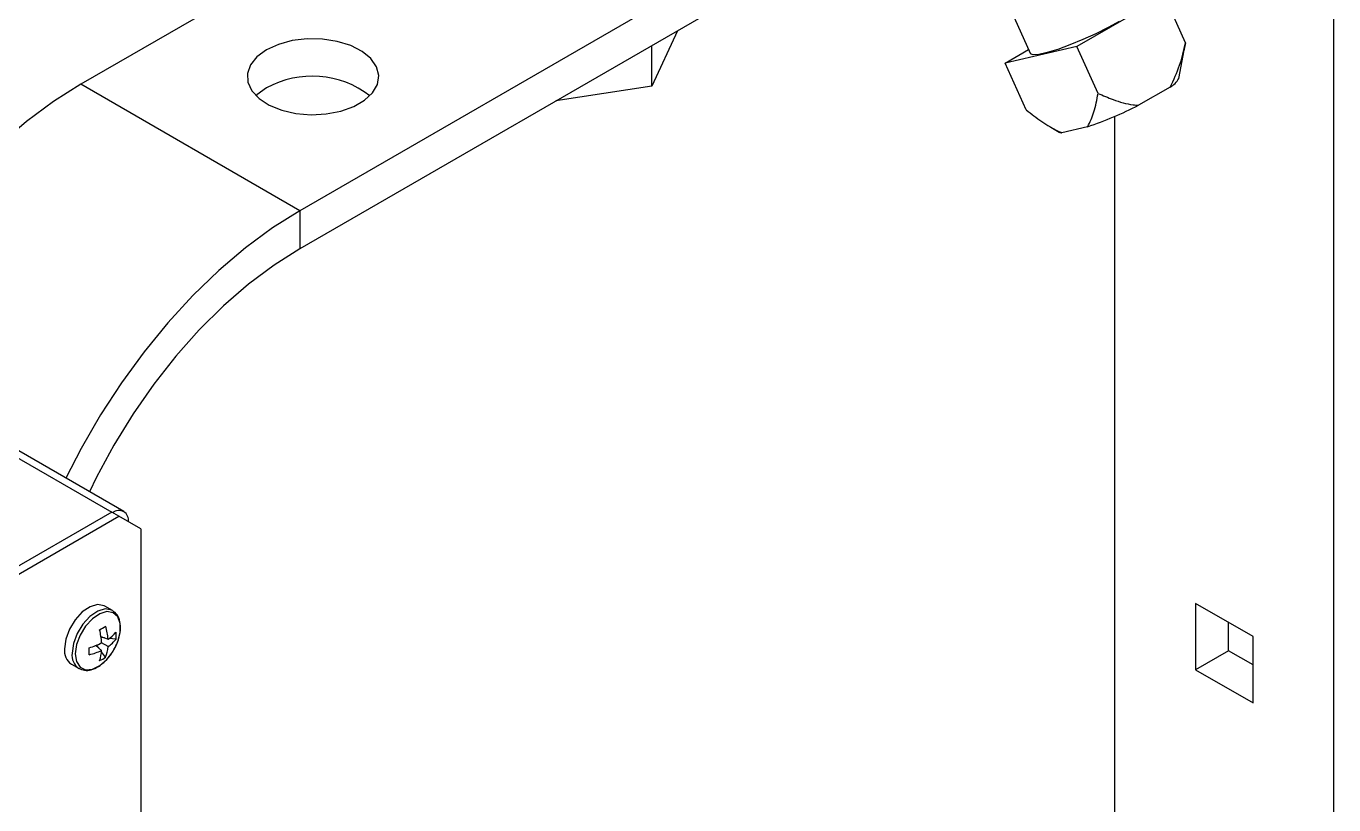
# Model space of a CAD drawing. Extents: x 11 to 120, y 2 to 94.
# Drawn here: x 18.92 to 24.2, y 79.47 to 82.61 of the extents above; entities that cross this region are included whole.
import ezdxf

# ---------------------------------------------------------------- set-up
doc = ezdxf.new("R2010")
doc.units = 0
doc.header["$MEASUREMENT"] = 0
doc.layers.add('OBJECT', color=7, linetype='CONTINUOUS')

msp = doc.modelspace()

# ---------------------------------------------------------------- linework, layer by layer
at = {"layer": 'OBJECT'}
for p, q in [((22.2946, 84.0144), (22.9759, 82.4975)), ((22.5946, 83.3464), (20.0275, 81.8645)), ((20.7462, 83.2999), (19.1436, 82.3747)), ((22.6494, 83.2245), (20.0275, 81.711)), ((24.1995, 77.3851), (24.1995, 82.8946)), ((23.5164, 82.7314), (23.1629, 82.5273)), ((23.6014, 82.5422), (23.5164, 82.7314)), ((21.551, 82.5904), (21.4474, 82.3673)), ((21.4474, 82.3673), (21.4474, 82.5306)), ((23.1629, 82.5273), (22.8733, 82.4603)), ((23.2479, 82.3381), (23.1629, 82.5273)), ((23.6014, 82.5422), (23.5945, 82.5099)), ((22.8733, 82.4603), (22.968, 82.515)), ((23.5734, 82.3982), (23.5961, 82.5123)), ((22.9582, 82.2711), (22.8733, 82.4603)), ((20.0275, 81.8645), (19.1436, 82.3747)), ((21.4474, 82.3673), (21.0609, 82.3075)), ((23.5392, 82.3636), (23.4118, 82.2901)), ((16.5712, 82.2057), (19.2688, 80.6484)), ((19.3173, 80.6508), (16.6162, 82.2102)), ((23.2061, 82.2034), (23.1018, 82.1792)), ((23.3156, 77.8593), (23.3156, 82.2456)), ((23.0574, 82.2014), (23.0911, 82.1816)), ((20.0275, 81.8645), (20.0275, 81.711)), ((19.2688, 80.6484), (18.4644, 80.1841)), ((18.4927, 80.1677), (19.2971, 80.6321)), ((19.2971, 80.6321), (19.2688, 80.6484)), ((19.3855, 80.581), (19.2971, 80.6321)), ((19.3855, 80.581), (19.3855, 75.2531)), ((19.2715, 80.2516), (19.2408, 80.2693)), ((23.8735, 80.1465), (23.6415, 80.2803)), ((23.6415, 80.2803), (23.6415, 80.0125)), ((23.7745, 80.0893), (23.7745, 80.2036)), ((19.2251, 80.1467), (19.2538, 80.1359)), ((23.8735, 79.8786), (23.8735, 80.1465)), ((19.2042, 80.1105), (19.2279, 80.0909)), ((19.2161, 80.1006), (19.2077, 80.1119)), ((19.2395, 80.1412), (19.2256, 80.1429)), ((19.2538, 80.1059), (19.2279, 80.1209)), ((19.2857, 80.1358), (19.2583, 80.139)), ((19.2439, 80.0633), (19.2274, 80.0854)), ((23.7745, 80.0893), (23.6415, 80.0125)), ((23.8735, 80.0321), (23.7745, 80.0893)), ((19.1058, 80.0355), (19.1365, 80.0178)), ((23.6415, 80.0125), (23.8735, 79.8786))]:
    msp.add_line(p, q, dxfattribs=at)
at = {"layer": 'OBJECT', "flags": 128}
for points in [[(23.3338, 82.628), (23.2892, 82.6036), (23.2391, 82.5788), (23.1864, 82.555), (23.1341, 82.5335), (23.0855, 82.5157), (23.0431, 82.5025), (23.0096, 82.4947), (22.9869, 82.4929), (22.9762, 82.497), (22.9759, 82.4975)], [(19.8928, 82.5137), (19.8546, 82.4858), (19.8285, 82.4536), (19.8161, 82.4187), (19.8179, 82.3831), (19.8338, 82.3488), (19.8631, 82.3174), (19.9041, 82.2908), (19.9545, 82.2704), (20.0118, 82.2573), (20.0728, 82.2521), (20.1342, 82.2552), (20.1928, 82.2664), (20.2452, 82.2851), (20.2888, 82.3103), (20.3212, 82.3406), (20.3406, 82.3743), (20.3459, 82.4098), (20.337, 82.445), (20.3142, 82.4781), (20.2789, 82.5072), (20.2328, 82.5309), (20.1786, 82.5478), (20.119, 82.557), (20.0574, 82.558), (19.997, 82.5508), (19.9412, 82.5358), (19.8928, 82.5137)], [(19.1436, 82.3747), (19.0335, 82.3053), (18.9243, 82.2246), (18.817, 82.1335), (18.7125, 82.0327), (18.6116, 81.9231), (18.5153, 81.8055), (18.4243, 81.6811), (18.3395, 81.5508), (18.2616, 81.4158), (18.2001, 81.2958)], [(19.8928, 82.3602), (19.8546, 82.3323), (19.8507, 82.3286)], [(23.0911, 82.1816), (23.0942, 82.1803), (23.1018, 82.1792)], [(20.0275, 81.8645), (19.9174, 81.795), (19.8082, 81.7144), (19.7009, 81.6233), (19.5963, 81.5225), (19.4955, 81.4128), (19.3992, 81.2953), (19.3082, 81.1708), (19.2234, 81.0405), (19.1454, 80.9055), (19.0839, 80.7855)], [(20.0275, 81.711), (19.9236, 81.645), (19.8206, 81.568), (19.7196, 81.4805), (19.6216, 81.3834), (19.5275, 81.2777), (19.4382, 81.1644), (19.3546, 81.0445), (19.2775, 80.9193), (19.2076, 80.7898), (19.1788, 80.7308)], [(19.2408, 80.2693), (19.238, 80.2708), (19.2117, 80.2755), (19.1812, 80.2668), (19.1499, 80.2457), (19.1211, 80.2145), (19.098, 80.1766), (19.083, 80.1361), (19.0779, 80.0973)], [(19.2715, 80.2516), (19.2687, 80.2531), (19.2424, 80.2578), (19.2119, 80.2491), (19.1806, 80.228), (19.1518, 80.1968), (19.1287, 80.1589), (19.1137, 80.1183), (19.1086, 80.0796)], [(19.2871, 80.1121), (19.2927, 80.1259), (19.3024, 80.1642), (19.3024, 80.1988), (19.2927, 80.2259), (19.2743, 80.2426), (19.2492, 80.2471), (19.2202, 80.2388), (19.1903, 80.2187), (19.1628, 80.189), (19.1408, 80.1528), (19.1265, 80.1141), (19.1216, 80.0771), (19.1216, 80.0771)], [(19.1216, 80.0771), (19.1265, 80.0459), (19.1408, 80.0236), (19.1628, 80.0129), (19.1903, 80.0149), (19.2202, 80.0293), (19.2492, 80.0545), (19.2651, 80.074)]]:
    msp.add_lwpolyline(points, dxfattribs=at)
at = {"layer": 'OBJECT'}
for centre, radius, start, end in [((20.0773, 82.0233), 0.3841, 52.6344, 118.7034), ((23.5018, 82.4348), 0.0804, 297.6941, 332.9514), ((22.6488, 83.8129), 1.7033, 289.0966, 296.6128), ((19.2972, 80.6159), 0.0393, 350.7854, 129.2035), ((18.5242, 81.4066), 1.4154, 299.4314, 300.5632), ((18.9156, 80.1), 0.313, 3.8356, 13.6658), ((19.0063, 80.1157), 0.2484, 4.6608, 16.8951), ((19.1691, 80.2652), 0.1546, 303.2268, 318.9732), ((19.1465, 80.1498), 0.14, 354.267, 5.733), ((19.1423, 80.0892), 0.0649, 172.8533, 235.8344), ((19.0899, 80.4018), 0.313, 286.3325, 296.1622), ((17.7635, 80.0875), 1.4145, 359.4337, 0.5663), ((19.1138, 80.116), 0.1404, 337.9551, 355.8705), ((19.1751, 80.2221), 0.1404, 304.1264, 322.0437), ((19.0858, 80.2029), 0.2208, 324.2814, 335.724), ((19.1732, 80.0715), 0.0651, 172.9123, 235.2627), ((19.1216, 80.3154), 0.2484, 283.1028, 295.3369), ((19.0734, 80.0996), 0.1547, 341.025, 356.7698), ((19.1622, 80.1769), 0.1399, 294.2639, 305.7308)]:
    msp.add_arc(centre, radius, start, end, dxfattribs=at)
for points, knots in [([(23.5392, 82.3636), (23.553, 82.3924), (23.5797, 82.4483), (23.5943, 82.5115), (23.6014, 82.5422)], [0, 0, 0, 0, 0.515407, 1, 1, 1, 1]), ([(23.2061, 82.2034), (23.2155, 82.2224), (23.235, 82.2621), (23.2435, 82.3121), (23.2479, 82.3381)], [0, 0, 0, 0, 0.480505, 1, 1, 1, 1]), ([(23.2479, 82.3381), (23.2681, 82.3294), (23.3144, 82.3095), (23.3698, 82.293), (23.4043, 82.2906), (23.4118, 82.2901)], [0, 0, 0, 0, 0.37695, 0.863751, 1, 1, 1, 1]), ([(22.9582, 82.2711), (22.9791, 82.2552), (23.021, 82.2231), (23.0694, 82.1929), (23.0962, 82.1816), (23.1018, 82.1792)], [0, 0, 0, 0, 0.438722, 0.883113, 1, 1, 1, 1]), ([(19.2751, 80.0908), (19.2798, 80.0989), (19.2916, 80.1188), (19.3019, 80.1534), (19.3055, 80.1904), (19.2988, 80.221), (19.2866, 80.2424), (19.2747, 80.2481), (19.2706, 80.2502)], [0, 0, 0, 0, 0.133483, 0.330363, 0.528983, 0.730571, 0.905584, 1, 1, 1, 1]), ([(19.1363, 80.0186), (19.1435, 80.0152), (19.1585, 80.0081), (19.1861, 80.0114), (19.2152, 80.0241), (19.2437, 80.0474), (19.2647, 80.071), (19.2731, 80.087), (19.2751, 80.0908)], [0, 0, 0, 0, 0.164719, 0.346467, 0.536488, 0.735588, 0.936021, 1, 1, 1, 1])]:
    msp.add_open_spline(points, degree=3, knots=knots, dxfattribs=at)

doc.saveas('drawing.dxf')
